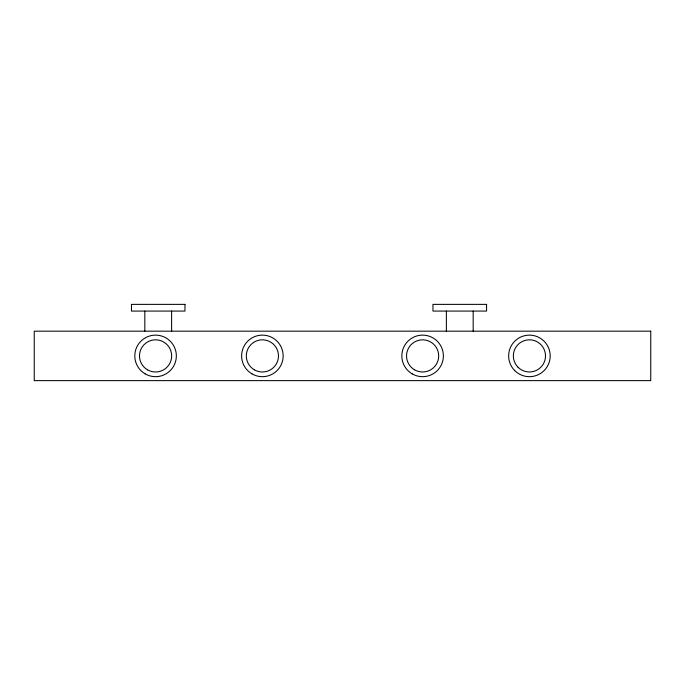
<?xml version="1.0" encoding="UTF-8"?>
<svg xmlns="http://www.w3.org/2000/svg" width="685" height="685" viewBox="0 0 685 685"><rect width="100%" height="100%" fill="white"/><g stroke="black" fill="none" stroke-linecap="round" stroke-linejoin="round"><path stroke-width="1.03" d="M473.164 311.076L473.164 331.172M446.372 311.076L446.372 331.172M171.618 311.076L171.618 331.172M144.818 311.076L144.818 331.172M184.967 304.371L131.469 304.371L131.469 311.076L184.967 311.076L184.967 304.371M486.573 304.371L432.963 304.371L432.963 311.076L486.573 311.076L486.573 304.371M650.75 331.172L34.25 331.172L34.25 380.629L650.75 380.629L650.75 331.172M514.735 370.594A20.773 20.773 0 0 0 549.49 361.278A20.773 20.773 0 0 0 524.051 335.838A20.773 20.773 0 0 0 514.735 370.594M145.186 373.89A20.773 20.773 0 0 0 176.345 355.9A20.773 20.773 0 0 0 145.186 337.91A20.773 20.773 0 0 0 145.186 373.89M252.003 373.89A20.773 20.773 0 0 0 283.162 355.9A20.773 20.773 0 0 0 252.003 337.91A20.773 20.773 0 0 0 252.003 373.89M412.224 373.89A20.773 20.773 0 0 0 443.383 355.9A20.773 20.773 0 0 0 412.224 337.91A20.773 20.773 0 0 0 412.224 373.89M147.532 369.832A16.08 16.08 0 0 0 171.652 355.9A16.08 16.08 0 0 0 147.532 341.978A16.08 16.08 0 0 0 147.532 369.832M254.349 369.832A16.08 16.08 0 0 0 278.47 355.9A16.08 16.08 0 0 0 254.349 341.978A16.08 16.08 0 0 0 254.349 369.832M414.571 369.832A16.08 16.08 0 0 0 438.691 355.9A16.08 16.08 0 0 0 414.571 341.978A16.08 16.08 0 0 0 414.571 369.832M518.057 367.271A16.08 16.08 0 0 0 544.96 360.062A16.08 16.08 0 0 0 525.267 340.368A16.08 16.08 0 0 0 518.057 367.271"/></g></svg>
